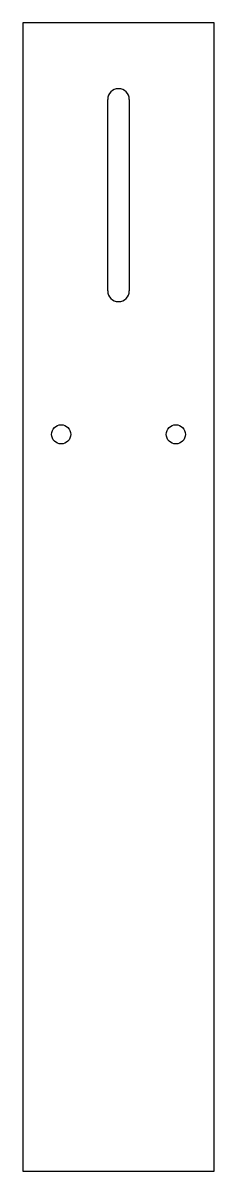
# Model space of a CAD drawing. Header units: millimetres. Extents: x -20 to 20, y -120 to 120.
import ezdxf

# ---------------------------------------------------------------- set-up
doc = ezdxf.new("R2010")
doc.units = ezdxf.units.MM

msp = doc.modelspace()

# ---------------------------------------------------------------- linework, layer by layer
for p, q in [((20, 120, 1), (-20, 120, 1)), ((-20, 120, 1), (-20, -120, 1)), ((20, -120, 1), (20, 120, 1)), ((-2.25, 64, 1), (-2.25, 104, 1)), ((2.25, 104, 1), (2.25, 64, 1)), ((-20, -120, 1), (20, -120, 1))]:
    msp.add_line(p, q)
for centre in [(-12, 34, 1), (12, 34, 1)]:
    msp.add_circle(centre, 2)
for centre, start, end in [((0, 104, 1), 0, 180), ((0, 64, 1), 180, 360)]:
    msp.add_arc(centre, 2.25, start, end)

doc.saveas('drawing.dxf')
